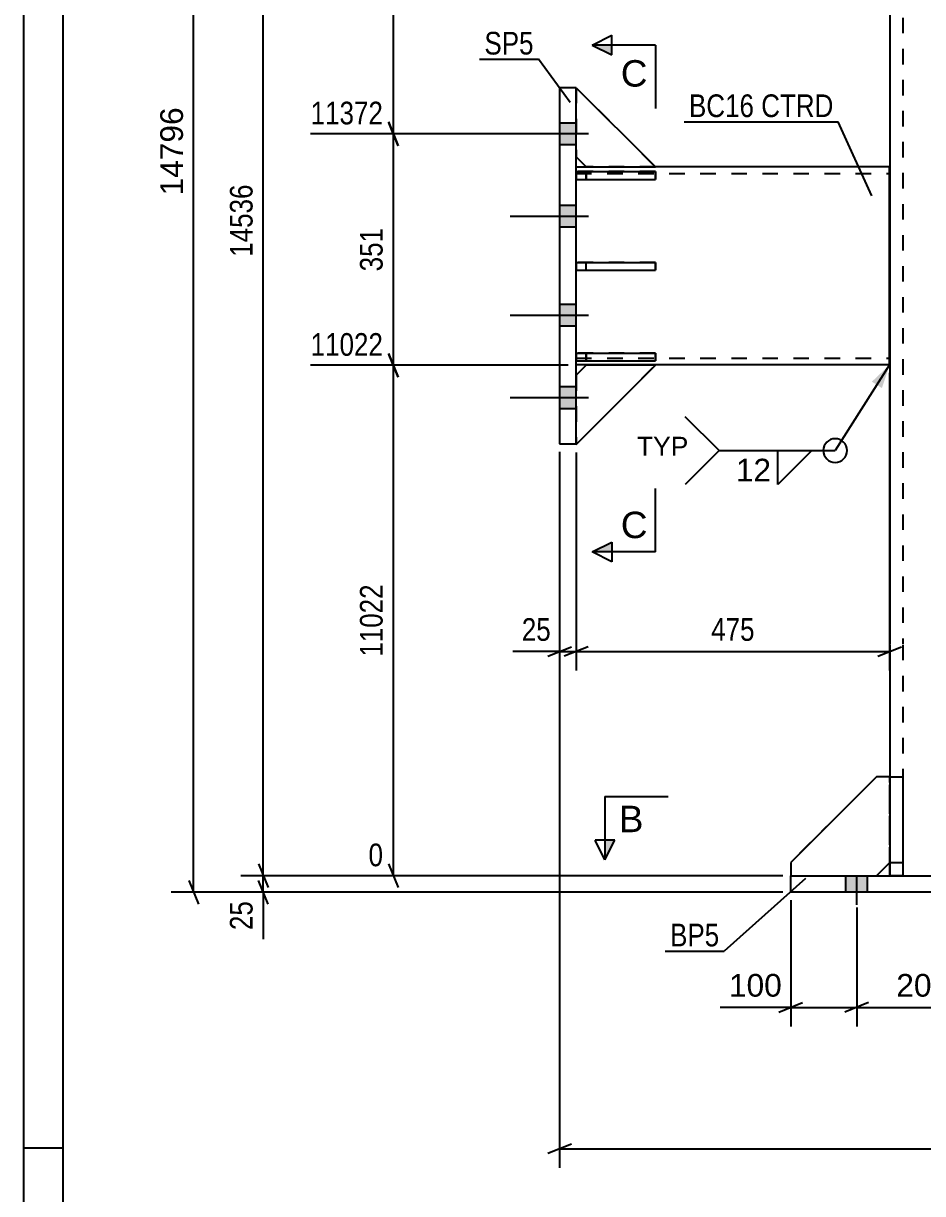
# Model space of a CAD drawing. Header units: millimetres. Extents: x -130 to 464, y -183 to 237.
# Drawn here: x -130.2 to -16.7, y -40.1 to 107.7 of the extents above; entities that cross this region are included whole.
import ezdxf

# ---------------------------------------------------------------- set-up
doc = ezdxf.new("R2010")
doc.units = ezdxf.units.MM
doc.linetypes.add('DXK_LINE_DOT2', pattern=[3.9198, 1.9599, -1.9599])
doc.styles.add('Arial', font='ARIAL.TTF', dxfattribs={"height": 0.2})
doc.styles.add('Arial Narrow', font='ARIALN.TTF', dxfattribs={"height": 0.2})

# ---------------------------------------------------------------- blocks, each defined once
blk = doc.blocks.new('Unknown-284929128-1132')
at = {"color": 5, "linetype": 'Continuous'}
for p, q in [((-130.21, 236.61), (-130.21, -183.39)), ((-125.21, 231.61), (-125.21, -178.39)), ((-125.21, -34.39), (-130.21, -34.39))]:
    blk.add_line(p, q, dxfattribs=at)
blk = doc.blocks.new('Part-284929128-1264 - 1223')
at = {"color": 7, "linetype": 'DXK_LINE_DOT2'}
for p, q in [((-22.5, 12.5), (-33.33, 1.67)), ((-20.83, 12.5), (-22.5, 12.5)), ((-20.83, 1.67), (-20.83, 12.5)), ((-33.33, 1.67), (-33.33, 0)), ((-22.5, 0), (-20.83, 1.67)), ((-33.33, 0), (-22.5, 0))]:
    blk.add_line(p, q, dxfattribs=at)
blk = doc.blocks.new('Part-284929128-1246 - 1223')
at = {"color": 2, "linetype": 'Continuous'}
for p, q in [((-20.83, 116.2), (-20.83, 29.27)), ((-20.83, 29.17), (-20.83, 12.5))]:
    blk.add_line(p, q, dxfattribs=at)
at = {"color": 7, "linetype": 'DXK_LINE_DOT2'}
for p, q in [((-19.17, 116.2), (-19.17, 29.27)), ((-19.17, 29.17), (-19.17, 0)), ((-20.83, 12.5), (-20.83, 0)), ((-20.83, 0), (20.83, 0))]:
    blk.add_line(p, q, dxfattribs=at)
blk = doc.blocks.new('Bolt-284929128-1230 - 1223')
at = {"linetype": 'Continuous'}
for points in [[(-62.5, 95.07), (-62.5, 92.32), (-60.42, 92.32), (-60.42, 95.07)], [(-62.5, 95.07), (-62.5, 92.32), (-60.42, 92.32), (-60.42, 95.07)], [(-62.5, 95.07), (-62.5, 92.32), (-60.42, 92.32), (-60.42, 95.07)], [(-62.5, 84.65), (-62.5, 81.9), (-60.42, 81.9), (-60.42, 84.65)], [(-62.5, 84.65), (-62.5, 81.9), (-60.42, 81.9), (-60.42, 84.65)], [(-62.5, 72.15), (-62.5, 69.4), (-60.42, 69.4), (-60.42, 72.15)], [(-62.5, 72.15), (-62.5, 69.4), (-60.42, 69.4), (-60.42, 72.15)], [(-62.5, 61.74), (-62.5, 58.99), (-60.42, 58.99), (-60.42, 61.74)], [(-62.5, 61.74), (-62.5, 58.99), (-60.42, 58.99), (-60.42, 61.74)], [(-62.5, 61.74), (-62.5, 58.99), (-60.42, 58.99), (-60.42, 61.74)]]:
    blk.add_hatch(color=1, dxfattribs=at).paths.add_polyline_path(points)
at = {"color": 1, "linetype": 'Continuous'}
for p, q in [((-60.42, 95.07), (-62.5, 95.07)), ((-60.42, 95.07), (-62.5, 95.07)), ((-60.42, 95.07), (-62.5, 95.07)), ((-58.84, 93.7), (-68.75, 93.7)), ((-58.84, 93.7), (-68.75, 93.7)), ((-58.84, 93.7), (-68.75, 93.7)), ((-60.42, 92.32), (-62.5, 92.32)), ((-60.42, 92.32), (-62.5, 92.32)), ((-60.42, 92.32), (-62.5, 92.32)), ((-60.42, 84.65), (-62.5, 84.65)), ((-60.42, 84.65), (-62.5, 84.65)), ((-58.84, 83.28), (-68.75, 83.28)), ((-58.84, 83.28), (-68.75, 83.28)), ((-60.42, 81.9), (-62.5, 81.9)), ((-60.42, 81.9), (-62.5, 81.9)), ((-60.42, 72.15), (-62.5, 72.15)), ((-60.42, 72.15), (-62.5, 72.15)), ((-58.84, 70.78), (-68.75, 70.78)), ((-58.84, 70.78), (-68.75, 70.78)), ((-60.42, 69.4), (-62.5, 69.4)), ((-60.42, 69.4), (-62.5, 69.4)), ((-60.42, 61.74), (-62.5, 61.74)), ((-60.42, 61.74), (-62.5, 61.74)), ((-60.42, 61.74), (-62.5, 61.74)), ((-58.84, 60.36), (-68.75, 60.36)), ((-58.84, 60.36), (-68.75, 60.36)), ((-58.84, 60.36), (-68.75, 60.36)), ((-60.42, 58.99), (-62.5, 58.99)), ((-60.42, 58.99), (-62.5, 58.99)), ((-60.42, 58.99), (-62.5, 58.99))]:
    blk.add_line(p, q, dxfattribs=at)
blk = doc.blocks.new('Bolt-284929128-1314 - 1223')
at = {"linetype": 'Continuous'}
for points in [[(-23.63, 0), (-26.38, 0), (-26.38, -2.08), (-23.63, -2.08)], [(-23.63, 0), (-26.38, 0), (-26.38, -2.08), (-23.63, -2.08)], [(-23.63, 0), (-26.38, 0), (-26.38, -2.08), (-23.63, -2.08)], [(-23.63, 0), (-26.38, 0), (-26.38, -2.08), (-23.63, -2.08)], [(-6.96, 0), (-9.71, 0), (-9.71, -2.08), (-6.96, -2.08)], [(-6.96, 0), (-9.71, 0), (-9.71, -2.08), (-6.96, -2.08)], [(9.71, 0), (6.96, 0), (6.96, -2.08), (9.71, -2.08)], [(9.71, 0), (6.96, 0), (6.96, -2.08), (9.71, -2.08)], [(26.37, 0), (23.62, 0), (23.62, -2.08), (26.37, -2.08)], [(26.37, 0), (23.62, 0), (23.62, -2.08), (26.37, -2.08)], [(26.37, 0), (23.62, 0), (23.62, -2.08), (26.37, -2.08)], [(26.37, 0), (23.62, 0), (23.62, -2.08), (26.37, -2.08)]]:
    blk.add_hatch(color=1, dxfattribs=at).paths.add_polyline_path(points)
at = {"color": 1, "linetype": 'Continuous'}
for p, q in [((-26.38, -2.08), (-26.38, 0)), ((-26.38, -2.08), (-26.38, 0)), ((-26.38, -2.08), (-26.38, 0)), ((-26.38, -2.08), (-26.38, 0)), ((-25, -3.67), (-25, 0)), ((-25, -3.67), (-25, 0)), ((-25, -3.67), (-25, 0)), ((-25, -3.67), (-25, 0)), ((-23.63, -2.08), (-23.63, 0)), ((-23.63, -2.08), (-23.63, 0)), ((-23.63, -2.08), (-23.63, 0)), ((-23.63, -2.08), (-23.63, 0)), ((-9.71, -2.08), (-9.71, 0)), ((-9.71, -2.08), (-9.71, 0)), ((-8.33, -3.67), (-8.33, 0)), ((-8.33, -3.67), (-8.33, 0)), ((-6.96, -2.08), (-6.96, 0)), ((-6.96, -2.08), (-6.96, 0)), ((6.96, -2.08), (6.96, 0)), ((6.96, -2.08), (6.96, 0)), ((8.33, -3.67), (8.33, 0)), ((8.33, -3.67), (8.33, 0)), ((9.71, -2.08), (9.71, 0)), ((9.71, -2.08), (9.71, 0)), ((23.62, -2.08), (23.62, 0)), ((23.62, -2.08), (23.62, 0)), ((23.62, -2.08), (23.62, 0)), ((23.62, -2.08), (23.62, 0)), ((25, -3.67), (25, 0)), ((25, -3.67), (25, 0)), ((25, -3.67), (25, 0)), ((25, -3.67), (25, 0)), ((26.37, -2.08), (26.37, 0)), ((26.37, -2.08), (26.37, 0)), ((26.37, -2.08), (26.37, 0)), ((26.37, -2.08), (26.37, 0))]:
    blk.add_line(p, q, dxfattribs=at)
blk = doc.blocks.new('Part-284929128-1261 - 1223')
at = {"color": 2, "linetype": 'Continuous'}
for p, q in [((-33.33, -2.08), (-33.33, 0)), ((-33.33, 0), (33.33, 0)), ((33.33, 0), (33.33, -2.08)), ((33.33, -2.08), (-33.33, -2.08))]:
    blk.add_line(p, q, dxfattribs=at)
blk = doc.blocks.new('Part-284929128-1262 - 1223')
at = {"color": 2, "linetype": 'Continuous'}
for p, q in [((-22.5, 12.5), (-33.33, 1.67)), ((-20.83, 12.5), (-22.5, 12.5)), ((-33.33, 1.67), (-33.33, 0)), ((-22.5, 0), (-20.83, 1.67))]:
    blk.add_line(p, q, dxfattribs=at)
at = {"color": 7, "linetype": 'DXK_LINE_DOT2'}
for p, q in [((-20.83, 12.5), (-20.83, 1.67)), ((-33.33, 0), (-22.5, 0))]:
    blk.add_line(p, q, dxfattribs=at)
blk = doc.blocks.new('Part-284929128-1401 - 1223')
at = {"color": 2, "linetype": 'Continuous'}
for p, q in [((-60.42, 77.47), (-50.42, 77.47)), ((-60.42, 77.47), (-60.42, 76.47)), ((-50.42, 77.47), (-50.42, 76.47)), ((-60.42, 76.47), (-50.42, 76.47))]:
    blk.add_line(p, q, dxfattribs=at)
at = {"color": 7, "linetype": 'DXK_LINE_DOT2'}
blk.add_line((-59.17, 76.47), (-59.17, 77.47), dxfattribs=at)
blk = doc.blocks.new('Part-284929128-1267 - 1223')
at = {"color": 2, "linetype": 'Continuous'}
for p, q in [((-20.83, 12.5), (-20.83, 0)), ((-20.83, 12.5), (-19.17, 12.5)), ((-19.17, 12.5), (-19.17, 0)), ((-20.83, 1.67), (-19.17, 1.67)), ((-20.83, 0), (-19.17, 0))]:
    blk.add_line(p, q, dxfattribs=at)
blk = doc.blocks.new('Part-284929128-1409 - 1223')
at = {"color": 7, "linetype": 'DXK_LINE_DOT2'}
for p, q in [((-60.42, 90.78), (-60.42, 99.53)), ((-60.42, 99.53), (-50.42, 89.53)), ((-59.17, 89.53), (-60.42, 90.78)), ((-50.42, 89.53), (-59.17, 89.53))]:
    blk.add_line(p, q, dxfattribs=at)
blk = doc.blocks.new('Part-284929128-1403 - 1223')
at = {"color": 2, "linetype": 'Continuous'}
for p, q in [((-60.42, 88.93), (-50.42, 88.93)), ((-60.42, 88.93), (-60.42, 87.93)), ((-50.42, 88.93), (-50.42, 87.93)), ((-60.42, 87.93), (-50.42, 87.93))]:
    blk.add_line(p, q, dxfattribs=at)
at = {"color": 7, "linetype": 'DXK_LINE_DOT2'}
blk.add_line((-59.17, 87.93), (-59.17, 88.93), dxfattribs=at)
blk = doc.blocks.new('Part-284929128-1398 - 1223')
at = {"color": 7, "linetype": 'DXK_LINE_DOT2'}
for p, q in [((-50.42, 77.47), (-60.42, 77.47)), ((-60.42, 77.47), (-60.42, 76.47)), ((-59.17, 76.47), (-59.17, 77.47)), ((-50.42, 76.47), (-50.42, 77.47)), ((-60.42, 76.47), (-50.42, 76.47))]:
    blk.add_line(p, q, dxfattribs=at)
blk = doc.blocks.new('Part-284929128-1408 - 1223')
at = {"color": 2, "linetype": 'Continuous'}
for p, q in [((-60.42, 99.53), (-50.42, 89.53)), ((-60.42, 90.78), (-59.17, 89.53)), ((-59.17, 89.53), (-50.42, 89.53))]:
    blk.add_line(p, q, dxfattribs=at)
at = {"color": 7, "linetype": 'DXK_LINE_DOT2'}
blk.add_line((-60.42, 99.53), (-60.42, 90.78), dxfattribs=at)
blk = doc.blocks.new('Part-284929128-1399 - 1223')
at = {"color": 7, "linetype": 'DXK_LINE_DOT2'}
for p, q in [((-50.42, 66.02), (-60.42, 66.02)), ((-60.42, 66.02), (-60.42, 65.02)), ((-59.17, 66.02), (-59.17, 65.02)), ((-50.42, 65.02), (-50.42, 66.02)), ((-60.42, 65.02), (-50.42, 65.02))]:
    blk.add_line(p, q, dxfattribs=at)
blk = doc.blocks.new('Part-284929128-1400 - 1223')
at = {"color": 7, "linetype": 'DXK_LINE_DOT2'}
for p, q in [((-50.42, 88.93), (-60.42, 88.93)), ((-60.42, 88.93), (-60.42, 87.93)), ((-59.17, 88.93), (-59.17, 87.93)), ((-50.42, 87.93), (-50.42, 88.93)), ((-60.42, 87.93), (-50.42, 87.93))]:
    blk.add_line(p, q, dxfattribs=at)
blk = doc.blocks.new('Part-284929128-1402 - 1223')
at = {"color": 2, "linetype": 'Continuous'}
for p, q in [((-60.42, 66.02), (-50.42, 66.02)), ((-60.42, 66.02), (-60.42, 65.02)), ((-50.42, 66.02), (-50.42, 65.02)), ((-60.42, 65.02), (-50.42, 65.02))]:
    blk.add_line(p, q, dxfattribs=at)
at = {"color": 7, "linetype": 'DXK_LINE_DOT2'}
blk.add_line((-59.17, 65.02), (-59.17, 66.02), dxfattribs=at)
blk = doc.blocks.new('Part-284929128-1410 - 1223')
at = {"color": 2, "linetype": 'Continuous'}
for p, q in [((-59.17, 64.47), (-60.42, 63.22)), ((-60.42, 54.47), (-50.42, 64.47)), ((-50.42, 64.47), (-59.17, 64.47)), ((-60.42, 54.53), (-60.42, 54.47))]:
    blk.add_line(p, q, dxfattribs=at)
at = {"color": 7, "linetype": 'DXK_LINE_DOT2'}
blk.add_line((-60.42, 54.47), (-60.42, 63.22), dxfattribs=at)
blk = doc.blocks.new('Part-284929128-1411 - 1223')
at = {"color": 7, "linetype": 'DXK_LINE_DOT2'}
for p, q in [((-59.17, 64.47), (-60.42, 63.22)), ((-60.42, 54.47), (-50.42, 64.47)), ((-50.42, 64.47), (-59.17, 64.47)), ((-60.42, 63.22), (-60.42, 54.47))]:
    blk.add_line(p, q, dxfattribs=at)
blk = doc.blocks.new('Part-284929128-1457 - 1223')
at = {"color": 2, "linetype": 'Continuous'}
for p, q in [((-62.5, 99.53), (-62.5, 54.53)), ((-60.42, 99.53), (-62.5, 99.53)), ((-60.42, 54.53), (-60.42, 99.53)), ((-62.5, 54.53), (-60.42, 54.53))]:
    blk.add_line(p, q, dxfattribs=at)
blk = doc.blocks.new('Part-284929128-1461 - 1223')
at = {"color": 7, "linetype": 'DXK_LINE_DOT2'}
for p, q in [((-20.83, 0), (-20.83, 12.5)), ((-20.83, 12.5), (-19.17, 12.5)), ((-19.17, 12.5), (-19.17, 0)), ((-20.83, 1.67), (-19.17, 1.67)), ((-19.17, 0), (-20.83, 0))]:
    blk.add_line(p, q, dxfattribs=at)
blk = doc.blocks.new('Part-284929128-1493 - 1223')
at = {"color": 2, "linetype": 'Continuous'}
for p, q in [((-60.42, 89.53), (-59.17, 89.53)), ((-20.84, 89.53), (-50.42, 89.53)), ((-20.84, 64.53), (-20.84, 89.53)), ((-20.84, 64.53), (-60.42, 64.53))]:
    blk.add_line(p, q, dxfattribs=at)
at = {"color": 7, "linetype": 'DXK_LINE_DOT2'}
for p, q in [((-60.42, 64.53), (-60.42, 89.53)), ((-60.42, 88.7), (-20.84, 88.7)), ((-59.17, 89.53), (-50.42, 89.53)), ((-60.42, 65.36), (-20.84, 65.36)), ((-20.84, 65.36), (-20.84, 65.43))]:
    blk.add_line(p, q, dxfattribs=at)
blk = doc.blocks.new('StraightDimension-284929128-7511 - 1223')
at = {"color": 7, "linetype": 'Continuous'}
for p, q in [((-108.71, -2.08), (-108.71, 185.05)), ((-109.31, -0.58), (-108.11, -3.58)), ((-34.33, -2.08), (-111.56, -2.08))]:
    blk.add_line(p, q, dxfattribs=at)
at = {"color": 0}
blk.add_wipeout([(-109.46, 97.64), (-113.66, 97.64), (-113.66, 85.32), (-109.46, 85.32)], dxfattribs=at)
at = {"color": 3, "style": 'Arial'}
blk.add_text('14796', height=2.865, rotation=90.0002, dxfattribs=at).set_placement((-110.06, 85.92))
blk = doc.blocks.new('StraightDimension-284929128-1628 - 1223')
at = {"color": 7, "linetype": 'Continuous'}
for p, q in [((-82.9, 136.92), (-84.1, 139.92)), ((-61.42, 138.42), (-93.94, 138.42)), ((-83.5, 93.7), (-83.5, 138.42)), ((-84.1, 95.2), (-82.9, 92.2)), ((-63.5, 93.7), (-93.94, 93.7))]:
    blk.add_line(p, q, dxfattribs=at)
at = {"color": 0}
blk.add_wipeout([(-84.25, 120.31), (-88.45, 120.31), (-88.45, 111.8), (-84.25, 111.8)], dxfattribs=at)
at = {"color": 3, "style": 'Arial Narrow'}
blk.add_text('2839', height=2.863, rotation=90.0002, dxfattribs=at).set_placement((-84.85, 112.4))
at = {"color": 0, "linetype": 'Continuous'}
blk.add_wipeout([(-84.2, 139.02), (-84.2, 143.22), (-94.54, 143.22), (-94.54, 139.02)], dxfattribs=at)
at = {"color": 3, "linetype": 'Continuous', "style": 'Arial Narrow'}
blk.add_text('14211', height=2.863, dxfattribs=at).set_placement((-93.94, 139.62))
blk = doc.blocks.new('StraightDimension-284929128-1513 - 1223')
at = {"color": 7, "linetype": 'Continuous'}
for p, q in [((-33.33, -3.08), (-33.33, -19.02)), ((-25, -4.01), (-25, -19.02)), ((-34.83, -17.22), (-31.83, -16.02)), ((-23.5, -16.02), (-26.5, -17.22)), ((-33.33, -16.62), (-42.25, -16.62)), ((-33.33, -16.62), (-42.25, -16.62)), ((-33.33, -16.62), (-25, -16.62))]:
    blk.add_line(p, q, dxfattribs=at)
at = {"color": 0}
blk.add_wipeout([(-33.86, -15.87), (-33.86, -11.67), (-41.73, -11.67), (-41.73, -15.87)], dxfattribs=at)
at = {"color": 3, "style": 'Arial'}
blk.add_text('100', height=2.865, dxfattribs=at).set_placement((-41.13, -15.27))
blk = doc.blocks.new('StraightDimension-284929128-1531 - 1223')
at = {"color": 7, "linetype": 'Continuous'}
for p, q in [((-25, -4.01), (-25, -19.02)), ((-8.33, -4.01), (-8.33, -19.02)), ((-23.5, -16.02), (-26.5, -17.22)), ((-9.83, -17.22), (-6.83, -16.02)), ((-25, -16.62), (-8.33, -16.62))]:
    blk.add_line(p, q, dxfattribs=at)
at = {"color": 0}
blk.add_wipeout([(-12.73, -15.87), (-12.73, -11.67), (-20.6, -11.67), (-20.6, -15.87)], dxfattribs=at)
at = {"color": 3, "style": 'Arial'}
blk.add_text('200', height=2.865, dxfattribs=at).set_placement((-20, -15.27))
blk = doc.blocks.new('StraightDimension-284929128-1613 - 1223')
at = {"color": 7, "linetype": 'Continuous'}
for p, q in [((-82.9, 62.97), (-84.1, 65.97)), ((-61.42, 64.47), (-93.94, 64.47)), ((-83.5, 0), (-83.5, 64.47)), ((-84.1, 1.5), (-82.9, -1.5)), ((-34.33, 0), (-86.63, 0))]:
    blk.add_line(p, q, dxfattribs=at)
at = {"color": 0}
blk.add_wipeout([(-84.25, 37.41), (-88.45, 37.41), (-88.45, 27.07), (-84.25, 27.07)], dxfattribs=at)
at = {"color": 3, "style": 'Arial Narrow'}
blk.add_text('11022', height=2.863, rotation=90.0002, dxfattribs=at).set_placement((-84.85, 27.67))
at = {"color": 0, "linetype": 'Continuous'}
for points in [[(-84.2, 65.07), (-84.2, 69.27), (-94.54, 69.27), (-94.54, 65.07)], [(-84.2, 0.6), (-84.2, 4.8), (-87.23, 4.8), (-87.23, 0.6)]]:
    blk.add_wipeout(points, dxfattribs=at)
at = {"color": 3, "linetype": 'Continuous', "style": 'Arial Narrow'}
for s, height, p in [('11022', 2.863, (-93.94, 65.67)), ('0', 2.86, (-86.63, 1.2))]:
    blk.add_text(s, height=height, dxfattribs=at).set_placement(p)
blk = doc.blocks.new('StraightDimension-284929128-1620 - 1223')
at = {"color": 7, "linetype": 'Continuous'}
for p, q in [((-82.9, 92.2), (-84.1, 95.2)), ((-63.5, 93.7), (-93.94, 93.7)), ((-83.5, 64.47), (-83.5, 93.7)), ((-84.1, 65.97), (-82.9, 62.97)), ((-61.42, 64.47), (-93.94, 64.47))]:
    blk.add_line(p, q, dxfattribs=at)
at = {"color": 0}
blk.add_wipeout([(-84.25, 82.43), (-88.45, 82.43), (-88.45, 75.74), (-84.25, 75.74)], dxfattribs=at)
at = {"color": 3, "style": 'Arial Narrow'}
blk.add_text('351', height=2.863, rotation=90.0002, dxfattribs=at).set_placement((-84.85, 76.34))
at = {"color": 0, "linetype": 'Continuous'}
blk.add_wipeout([(-84.2, 94.3), (-84.2, 98.5), (-94.54, 98.5), (-94.54, 94.3)], dxfattribs=at)
at = {"color": 3, "linetype": 'Continuous', "style": 'Arial Narrow'}
blk.add_text('11372', height=2.863, dxfattribs=at).set_placement((-93.94, 94.9))
blk = doc.blocks.new('StraightDimension-284929128-1742 - 1223')
at = {"color": 7, "linetype": 'Continuous'}
for p, q in [((-20.84, 63.53), (-20.84, 25.92)), ((-60.42, 53.47), (-60.42, 25.92)), ((-58.92, 28.92), (-61.92, 27.72)), ((-60.42, 28.32), (-20.84, 28.32)), ((-22.34, 27.72), (-19.34, 28.92))]:
    blk.add_line(p, q, dxfattribs=at)
at = {"color": 0}
blk.add_wipeout([(-37.29, 29.07), (-37.29, 33.27), (-43.97, 33.27), (-43.97, 29.07)], dxfattribs=at)
at = {"color": 3, "style": 'Arial Narrow'}
blk.add_text('475', height=2.863, dxfattribs=at).set_placement((-43.37, 29.67))
blk = doc.blocks.new('StraightDimension-284929128-1878 - 1223')
at = {"color": 7, "linetype": 'Continuous'}
for p, q in [((-100.52, 1.5), (-99.32, -1.5)), ((-34.33, 0), (-102.77, 0)), ((-99.92, -2.08), (-99.92, 0)), ((-99.32, -3.58), (-100.52, -0.58)), ((-34.33, -2.08), (-102.77, -2.08)), ((-99.92, -2.08), (-99.92, -7.99)), ((-99.92, -2.08), (-99.92, -7.99))]:
    blk.add_line(p, q, dxfattribs=at)
at = {"color": 0}
blk.add_wipeout([(-100.67, -2.61), (-104.87, -2.61), (-104.87, -7.46), (-100.67, -7.46)], dxfattribs=at)
at = {"color": 3, "style": 'Arial Narrow'}
blk.add_text('25', height=2.863, rotation=90.0002, dxfattribs=at).set_placement((-101.27, -6.86))
blk = doc.blocks.new('StraightDimension-284929128-1757 - 1223')
at = {"color": 7, "linetype": 'Continuous'}
for p, q in [((-62.5, 53.53), (-62.5, 25.92)), ((-60.42, 53.47), (-60.42, 25.92)), ((-62.5, 28.32), (-68.41, 28.32)), ((-62.5, 28.32), (-68.41, 28.32)), ((-64, 27.72), (-61, 28.92)), ((-62.5, 28.32), (-60.42, 28.32)), ((-58.92, 28.92), (-61.92, 27.72))]:
    blk.add_line(p, q, dxfattribs=at)
at = {"color": 0}
blk.add_wipeout([(-63.03, 29.07), (-63.03, 33.27), (-67.88, 33.27), (-67.88, 29.07)], dxfattribs=at)
at = {"color": 3, "style": 'Arial Narrow'}
blk.add_text('25', height=2.863, dxfattribs=at).set_placement((-67.28, 29.67))
blk = doc.blocks.new('StraightDimension-284929128-1887 - 1223')
at = {"color": 7, "linetype": 'Continuous'}
for p, q in [((-99.92, 0), (-99.92, 165.5)), ((-100.52, 1.5), (-99.32, -1.5)), ((-34.33, 0), (-102.77, 0))]:
    blk.add_line(p, q, dxfattribs=at)
at = {"color": 0}
blk.add_wipeout([(-100.67, 87.92), (-104.87, 87.92), (-104.87, 77.58), (-100.67, 77.58)], dxfattribs=at)
at = {"color": 3, "style": 'Arial Narrow'}
blk.add_text('14536', height=2.863, rotation=90.0002, dxfattribs=at).set_placement((-101.27, 78.18))
blk = doc.blocks.new('StraightDimension-284929128-6419 - 1223')
at = {"color": 7, "linetype": 'Continuous'}
for p, q in [((-62.5, 53.53), (-62.5, -36.9)), ((62.5, 53.53), (62.5, -36.9)), ((-61, -33.9), (-64, -35.1)), ((61, -35.1), (64, -33.9)), ((-62.5, -34.5), (62.5, -34.5))]:
    blk.add_line(p, q, dxfattribs=at)
at = {"color": 0}
blk.add_wipeout([(4.25, -33.75), (4.25, -29.55), (-4.26, -29.55), (-4.26, -33.75)], dxfattribs=at)
at = {"color": 3, "style": 'Arial Narrow'}
blk.add_text('1500', height=2.863, dxfattribs=at).set_placement((-3.66, -33.15))
blk = doc.blocks.new('Mark-284929128-1257 - 1223')
at = {"color": 0}
blk.add_wipeout([(-42.35, -8.92), (-42.35, -5.92), (-48.56, -5.92), (-48.56, -8.92)], dxfattribs=at)
blk.add_wipeout([(-42.35, -8.92), (-42.35, -5.92), (-48.56, -5.92), (-48.56, -8.92)], dxfattribs=at)
at = {"color": 30, "linetype": 'Continuous'}
for p in [(-31.47, -0.35), (-49.16, -9.52)]:
    blk.add_line(p, (-41.75, -9.52), dxfattribs=at)
at = {"color": 3, "style": 'Arial Narrow'}
blk.add_text('BP5', height=2.863, dxfattribs=at).set_placement((-48.56, -8.92))
blk = doc.blocks.new('Mark-284929128-1453 - 1223')
at = {"color": 0}
blk.add_wipeout([(-65.79, 103.72), (-65.79, 106.72), (-72, 106.72), (-72, 103.72)], dxfattribs=at)
blk.add_wipeout([(-65.79, 103.72), (-65.79, 106.72), (-72, 106.72), (-72, 103.72)], dxfattribs=at)
at = {"color": 30, "linetype": 'Continuous'}
for p in [(-72.6, 103.12), (-61.16, 97.68)]:
    blk.add_line(p, (-65.19, 103.12), dxfattribs=at)
at = {"color": 3, "style": 'Arial Narrow'}
blk.add_text('SP5', height=2.863, dxfattribs=at).set_placement((-72, 103.72))
blk = doc.blocks.new('Mark-284929128-1489 - 1223')
at = {"color": 0}
for points in [[(-37.95, 95.82), (-37.95, 98.82), (-46.17, 98.82), (-46.17, 95.82)], [(-27.92, 95.82), (-27.92, 98.82), (-37.05, 98.82), (-37.05, 95.82)]]:
    blk.add_wipeout(points, dxfattribs=at)
for points in [[(-37.95, 95.82), (-37.95, 98.82), (-46.17, 98.82), (-46.17, 95.82)], [(-27.92, 95.82), (-27.92, 98.82), (-37.05, 98.82), (-37.05, 95.82)]]:
    blk.add_wipeout(points, dxfattribs=at)
at = {"color": 30, "linetype": 'Continuous'}
for p in [(-46.77, 95.22), (-23.09, 85.87)]:
    blk.add_line(p, (-27.32, 95.22), dxfattribs=at)
at = {"color": 3, "style": 'Arial Narrow'}
for s, p in [('BC16', (-46.17, 95.82)), ('CTRD', (-37.05, 95.82))]:
    blk.add_text(s, height=2.863, dxfattribs=at).set_placement(p)
blk = doc.blocks.new('SectionMark-284929128-1966 - 1223')
at = {"linetype": 'Continuous'}
for points in [[(-56.78, 4.5), (-55.53, 4.5), (-56.78, 2)], [(45.35, 4.5), (46.6, 4.5), (46.6, 2)]]:
    blk.add_hatch(color=6, dxfattribs=at).paths.add_polyline_path(points)
at = {"color": 6, "linetype": 'Continuous'}
for p, q in [((-56.78, 10), (-48.78, 10)), ((-56.78, 10), (-56.78, 2)), ((46.6, 10), (38.6, 10)), ((46.6, 10), (46.6, 2)), ((-56.78, 2), (-58.03, 4.5)), ((-55.53, 4.5), (-58.03, 4.5)), ((-56.78, 2), (-55.53, 4.5)), ((45.35, 4.5), (47.85, 4.5)), ((46.6, 2), (45.35, 4.5)), ((47.85, 4.5), (46.6, 2))]:
    blk.add_line(p, q, dxfattribs=at)
at = {"color": 0, "linetype": 'Continuous'}
for points in [[(-51.92, 5.5), (-51.92, 9), (-55.03, 9), (-55.03, 5.5)], [(44.85, 5.5), (44.85, 9), (41.74, 9), (41.74, 5.5)]]:
    blk.add_wipeout(points, dxfattribs=at)
at = {"color": 3, "linetype": 'Continuous', "style": 'Arial'}
for p in [(-55.03, 5.5), (41.74, 5.5)]:
    blk.add_text('B', height=3.34, dxfattribs=at).set_placement(p)
blk = doc.blocks.new('SectionMark-284929128-1998 - 1223')
at = {"linetype": 'Continuous'}
for points in [[(-55.91, 104.92), (-55.91, 103.67), (-58.41, 104.92)], [(-55.91, 42.14), (-55.91, 40.89), (-58.41, 40.89)]]:
    blk.add_hatch(color=6, dxfattribs=at).paths.add_polyline_path(points)
at = {"color": 6, "linetype": 'Continuous'}
for p, q in [((-58.41, 104.92), (-55.91, 106.17)), ((-55.91, 103.67), (-55.91, 106.17)), ((-50.41, 104.92), (-58.41, 104.92)), ((-58.41, 104.92), (-55.91, 103.67)), ((-50.41, 104.92), (-50.41, 96.92)), ((-50.41, 40.89), (-50.41, 48.89)), ((-58.41, 40.89), (-55.91, 42.14)), ((-55.91, 42.14), (-55.91, 39.64)), ((-50.41, 40.89), (-58.41, 40.89)), ((-55.91, 39.64), (-58.41, 40.89))]:
    blk.add_line(p, q, dxfattribs=at)
at = {"color": 0, "linetype": 'Continuous'}
for points in [[(-51.41, 99.67), (-51.41, 103.17), (-54.78, 103.17), (-54.78, 99.67)], [(-51.41, 42.64), (-51.41, 46.14), (-54.78, 46.14), (-54.78, 42.64)]]:
    blk.add_wipeout(points, dxfattribs=at)
at = {"color": 3, "linetype": 'Continuous', "style": 'Arial'}
for p in [(-54.78, 99.67), (-54.78, 42.64)]:
    blk.add_text('C', height=3.34, dxfattribs=at).set_placement(p)
blk = doc.blocks.new('WeldMark-284929128-2000 - 1223')
at = {"linetype": 'Continuous'}
blk.add_hatch(color=30, dxfattribs=at).paths.add_polyline_path([(-23.08, 62.4), (-20.84, 64.53), (-21.81, 61.59)])
at = {"color": 30, "linetype": 'Continuous'}
blk.add_line((-20.84, 64.53), (-27.71, 53.7), dxfattribs=at)
at = {"color": 3, "linetype": 'Continuous'}
for q in [(-46.65, 57.98), (-46.65, 49.41)]:
    blk.add_line((-42.36, 53.7), q, dxfattribs=at)
for start, end in [(90, 270), (270, 90)]:
    blk.add_arc((-27.71, 53.7), 1.5, start, end, dxfattribs=at)
at = {"color": 0}
blk.add_wipeout([(-35.61, 49.6), (-35.61, 53), (-40.46, 53), (-40.46, 49.6)], dxfattribs=at)
at = {"color": 30, "linetype": 'Continuous'}
blk.add_line((-42.36, 53.7), (-27.71, 53.7), dxfattribs=at)
at = {"color": 3, "linetype": 'Continuous'}
for p, q in [((-34.96, 53.7), (-30.67, 53.7)), ((-30.67, 53.7), (-34.96, 49.41)), ((-34.96, 49.41), (-34.96, 53.7))]:
    blk.add_line(p, q, dxfattribs=at)
at = {"color": 3, "style": 'Arial'}
blk.add_text('12', height=2.865, dxfattribs=at).set_placement((-40.26, 49.8))
at = {"color": 0, "linetype": 'Continuous'}
blk.add_wipeout([(-46.26, 53.05), (-46.26, 55.55), (-52.74, 55.55), (-52.74, 53.05)], dxfattribs=at)
blk.add_wipeout([(-46.26, 53.05), (-46.26, 55.55), (-52.74, 55.55), (-52.74, 53.05)], dxfattribs=at)
at = {"color": 3, "linetype": 'Continuous', "style": 'Arial'}
blk.add_text('TYP', height=2.388, dxfattribs=at).set_placement((-52.74, 53.05))

msp = doc.modelspace()

# ---------------------------------------------------------------- block references
for name in ['Unknown-284929128-1132', 'Part-284929128-1246 - 1223', 'Part-284929128-1457 - 1223', 'Part-284929128-1409 - 1223', 'Part-284929128-1408 - 1223', 'Bolt-284929128-1230 - 1223', 'Part-284929128-1493 - 1223', 'Part-284929128-1403 - 1223', 'Part-284929128-1400 - 1223', 'Part-284929128-1401 - 1223', 'Part-284929128-1398 - 1223', 'Part-284929128-1399 - 1223', 'Part-284929128-1402 - 1223', 'Part-284929128-1410 - 1223', 'Part-284929128-1411 - 1223', 'Part-284929128-1264 - 1223', 'Part-284929128-1262 - 1223', 'Part-284929128-1267 - 1223', 'Part-284929128-1461 - 1223', 'Part-284929128-1261 - 1223', 'Bolt-284929128-1314 - 1223']:
    msp.add_blockref(name, (0, 0))

# ---------------------------------------------------------------- next in the draw order: block references
msp.add_blockref('StraightDimension-284929128-7511 - 1223', (0, 0))

# ---------------------------------------------------------------- next in the draw order: block references
for name in ['StraightDimension-284929128-1628 - 1223', 'StraightDimension-284929128-1613 - 1223', 'StraightDimension-284929128-1513 - 1223']:
    msp.add_blockref(name, (0, 0))

# ---------------------------------------------------------------- next in the draw order: block references
for name in ['StraightDimension-284929128-1620 - 1223', 'StraightDimension-284929128-1878 - 1223', 'StraightDimension-284929128-1531 - 1223']:
    msp.add_blockref(name, (0, 0))

# ---------------------------------------------------------------- next in the draw order: block references
msp.add_blockref('StraightDimension-284929128-1742 - 1223', (0, 0))

# ---------------------------------------------------------------- next in the draw order: block references
msp.add_blockref('StraightDimension-284929128-1757 - 1223', (0, 0))

# ---------------------------------------------------------------- next in the draw order: block references
msp.add_blockref('StraightDimension-284929128-1887 - 1223', (0, 0))

# ---------------------------------------------------------------- next in the draw order: block references
for name in ['Mark-284929128-1453 - 1223', 'Mark-284929128-1489 - 1223', 'StraightDimension-284929128-6419 - 1223']:
    msp.add_blockref(name, (0, 0))

# ---------------------------------------------------------------- next in the draw order: block references
for name in ['SectionMark-284929128-1998 - 1223', 'SectionMark-284929128-1966 - 1223', 'Mark-284929128-1257 - 1223']:
    msp.add_blockref(name, (0, 0))

# ---------------------------------------------------------------- next in the draw order: block references
msp.add_blockref('WeldMark-284929128-2000 - 1223', (0, 0))

doc.saveas('drawing.dxf')
